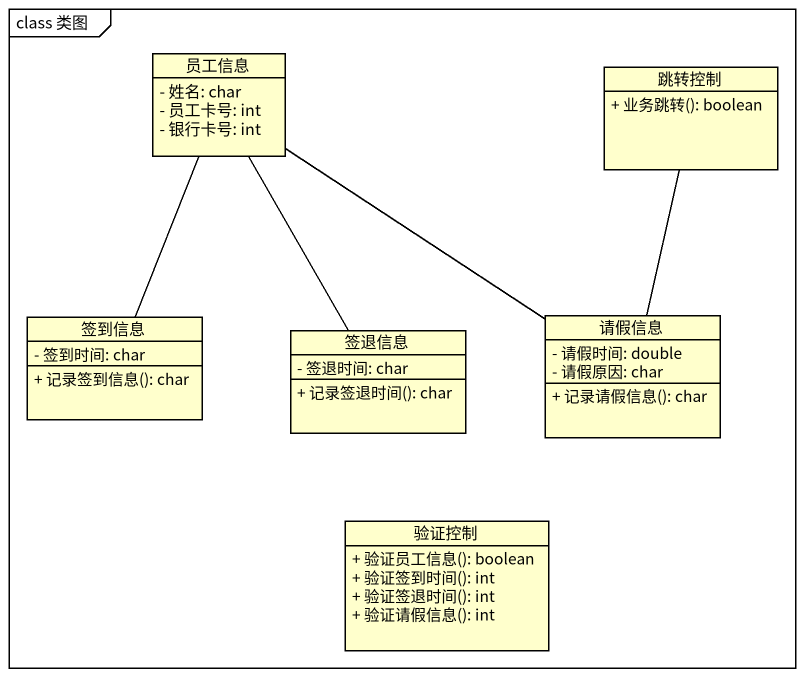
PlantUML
@startuml
mainframe class 类图
hide circle
hide empty members
skinparam classAttributeIconSize 0
class 员工信息 {
  - 姓名: char
  - 员工卡号: int
  - 银行卡号: int
}
class 跳转控制 {
  + 业务跳转(): boolean
}
class 签到信息 {
  - 签到时间: char
  + 记录签到信息(): char
}
class 签退信息 {
  - 签退时间: char
  + 记录签退时间(): char
}
class 请假信息 {
  - 请假时间: double
  - 请假原因: char
  + 记录请假信息(): char
}
class 验证控制 {
  + 验证员工信息(): boolean
  + 验证签到时间(): int
  + 验证签退时间(): int
  + 验证请假信息(): int
}
员工信息 -- 签到信息
员工信息 -- 签退信息
员工信息 -- 请假信息
跳转控制 -- 请假信息
@enduml
